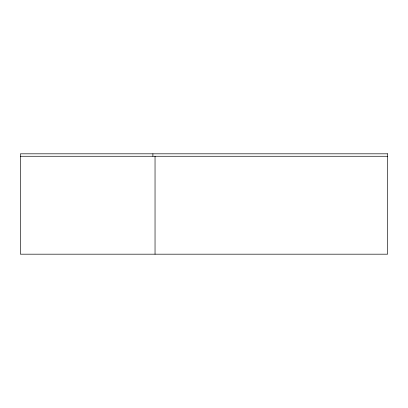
<?xml version="1.0" encoding="UTF-8"?>
<svg xmlns="http://www.w3.org/2000/svg" width="408" height="408" viewBox="0 0 408 408"><rect width="100%" height="100%" fill="white"/><g stroke="black" fill="none" stroke-linecap="round" stroke-linejoin="round"><path stroke-width="0.61" d="M20.4 156.264L387.6 156.264M155.04 156.264L155.04 254.184M152.898 153.816L152.898 156.264M387.6 153.816L20.4 153.816L20.4 254.184L387.6 254.184L387.6 153.816"/></g></svg>
